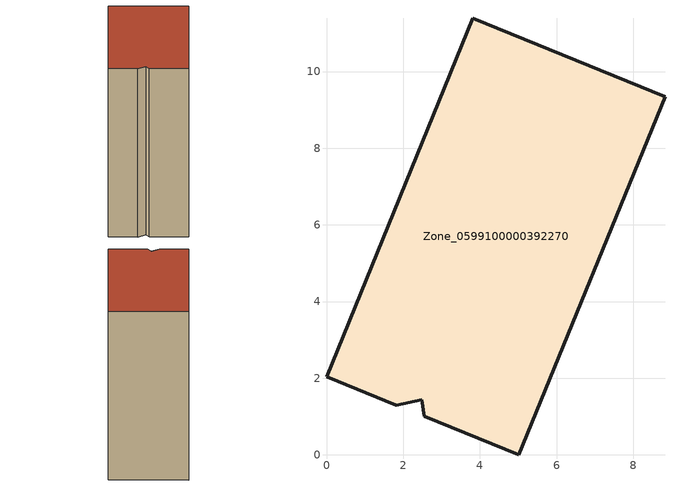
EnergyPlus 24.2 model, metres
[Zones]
Zone_0599100000392270
 floor ground (C_G): 2.55,1.01 2.48,1.44 1.82,1.3 0,2.04 3.82,11.39 8.83,9.35 5.01,0 z0
 wall outside (C_F): 0,2.04 1.82,1.3 2.48,1.44 2.55,1.01 5.01,0 8.83,9.35 3.82,11.39 0,2.04 z0:12.38
 roof outside (C_R): 2.48,1.44 2.55,1.01 5.01,0 8.83,9.35 3.82,11.39 0,2.04 1.82,1.3 z12.38
[BUILDING]
Pand.0599100000392270: North Axis=0; Terrain=City; Loads Convergence Tolerance Value=0.04; Temperature Convergence Tolerance Value=0.4; Solar Distribution=FullExterior; Maximum Number of Warmup Days=25; Minimum Number of Warmup Days=1
[Site:Location]
Rotterdam.The.Hague.AP_ZH_NLD Design_Conditions: Latitude=51.96; Longitude=4.45; Time Zone=1; Elevation=-4.5
[SITE:GROUNDTEMPERATURE:BUILDINGSURFACE]
18, 18, 18, 18, 18, 18, 18, 18, 18, 18, 18, 18
[MATERIAL] Thermal Absorptance=0.9; Solar Absorptance=0.7; Visible Absorptance=0.7
Name | Roughness | Thickness | Conductivity | Density | Specific Heat
G.TI.1992-2005 | MediumSmooth | 0.15 | 0.06 | 540 | 1210
F.TI.1992-2005 | Rough | 0.3 | 0.12 | 1920 | 840
R.TI.1992-2005 | MediumRough | 0.2 | 0.08 | 1500 | 1000
[CONSTRUCTION]
C_G: G.TI.1992-2005
C_F: F.TI.1992-2005
C_R: R.TI.1992-2005
[ZONE]
Zone_0599100000392270: Type=1; Multiplier=1; Ceiling Height=Autocalculate; Volume=Autocalculate; Floor Area=autocalculate; Part of Total Floor Area=Yes
[ZONEINFILTRATION:DESIGNFLOWRATE]
Infil_Zone_0599100000392270: Zone or ZoneList or Space or SpaceList=Zone_0599100000392270; Schedule=AlwaysOn; Design Flow Rate Calculation Method=Flow/Area; Flow Rate per Floor Area=0.0015; Constant Term Coefficient=1; Temperature Term Coefficient=0; Velocity Term Coefficient=0; Velocity Squared Term Coefficient=0
[HVACTEMPLATE:ZONE:IDEALLOADSAIRSYSTEM]
Zone_0599100000392270: Maximum Heating Supply Air Temperature=50; Minimum Cooling Supply Air Temperature=13; Maximum Heating Supply Air Humidity Ratio=0.0156; Minimum Cooling Supply Air Humidity Ratio=0.0077; Heating Limit=NoLimit; Cooling Limit=NoLimit; Dehumidification Control Type=ConstantSensibleHeatRatio; Cooling Sensible Heat Ratio=0.7; Dehumidification Setpoint=60; Humidification Control Type=None; Humidification Setpoint=30; Outdoor Air Method=None; Outdoor Air Flow Rate per Person=0.00944; Outdoor Air Flow Rate per Zone Floor Area=0; Outdoor Air Flow Rate per Zone=0; Demand Controlled Ventilation Type=None; Outdoor Air Economizer Type=NoEconomizer; Heat Recovery Type=None; Sensible Heat Recovery Effectiveness=0.7; Latent Heat Recovery Effectiveness=0.65
[ZONECONTROL:THERMOSTAT]
ThermostatControl_Zone_0599100000392270: Zone or ZoneList=Zone_0599100000392270; Control Type Schedule=DualSetpointControlType; Control 1=Thermostat_Zone_0599100000392270; Temperature Difference Between Cutout And Setpoint=0
[THERMOSTATSETPOINT:DUALSETPOINT]
Thermostat_Zone_0599100000392270: Heating Setpoint Temperature Schedule=HeatingSetpoint_Zone_0599100000392270; Cooling Setpoint Temperature Schedule=CoolingSetpoint_Zone_0599100000392270
[SCHEDULE:COMPACT]
HeatingSetpoint_Zone_0599100000392270: Through: 12/31, For: AllDays, Until: 24:00, 21
CoolingSetpoint_Zone_0599100000392270: Through: 12/31, For: AllDays, Until: 24:00, 24
DualSetpointControlType: Through: 12/31, For: AllDays, Until: 24:00, 4
AlwaysOn: Through: 12/31, For: AllDays, Until: 24:00, 1
